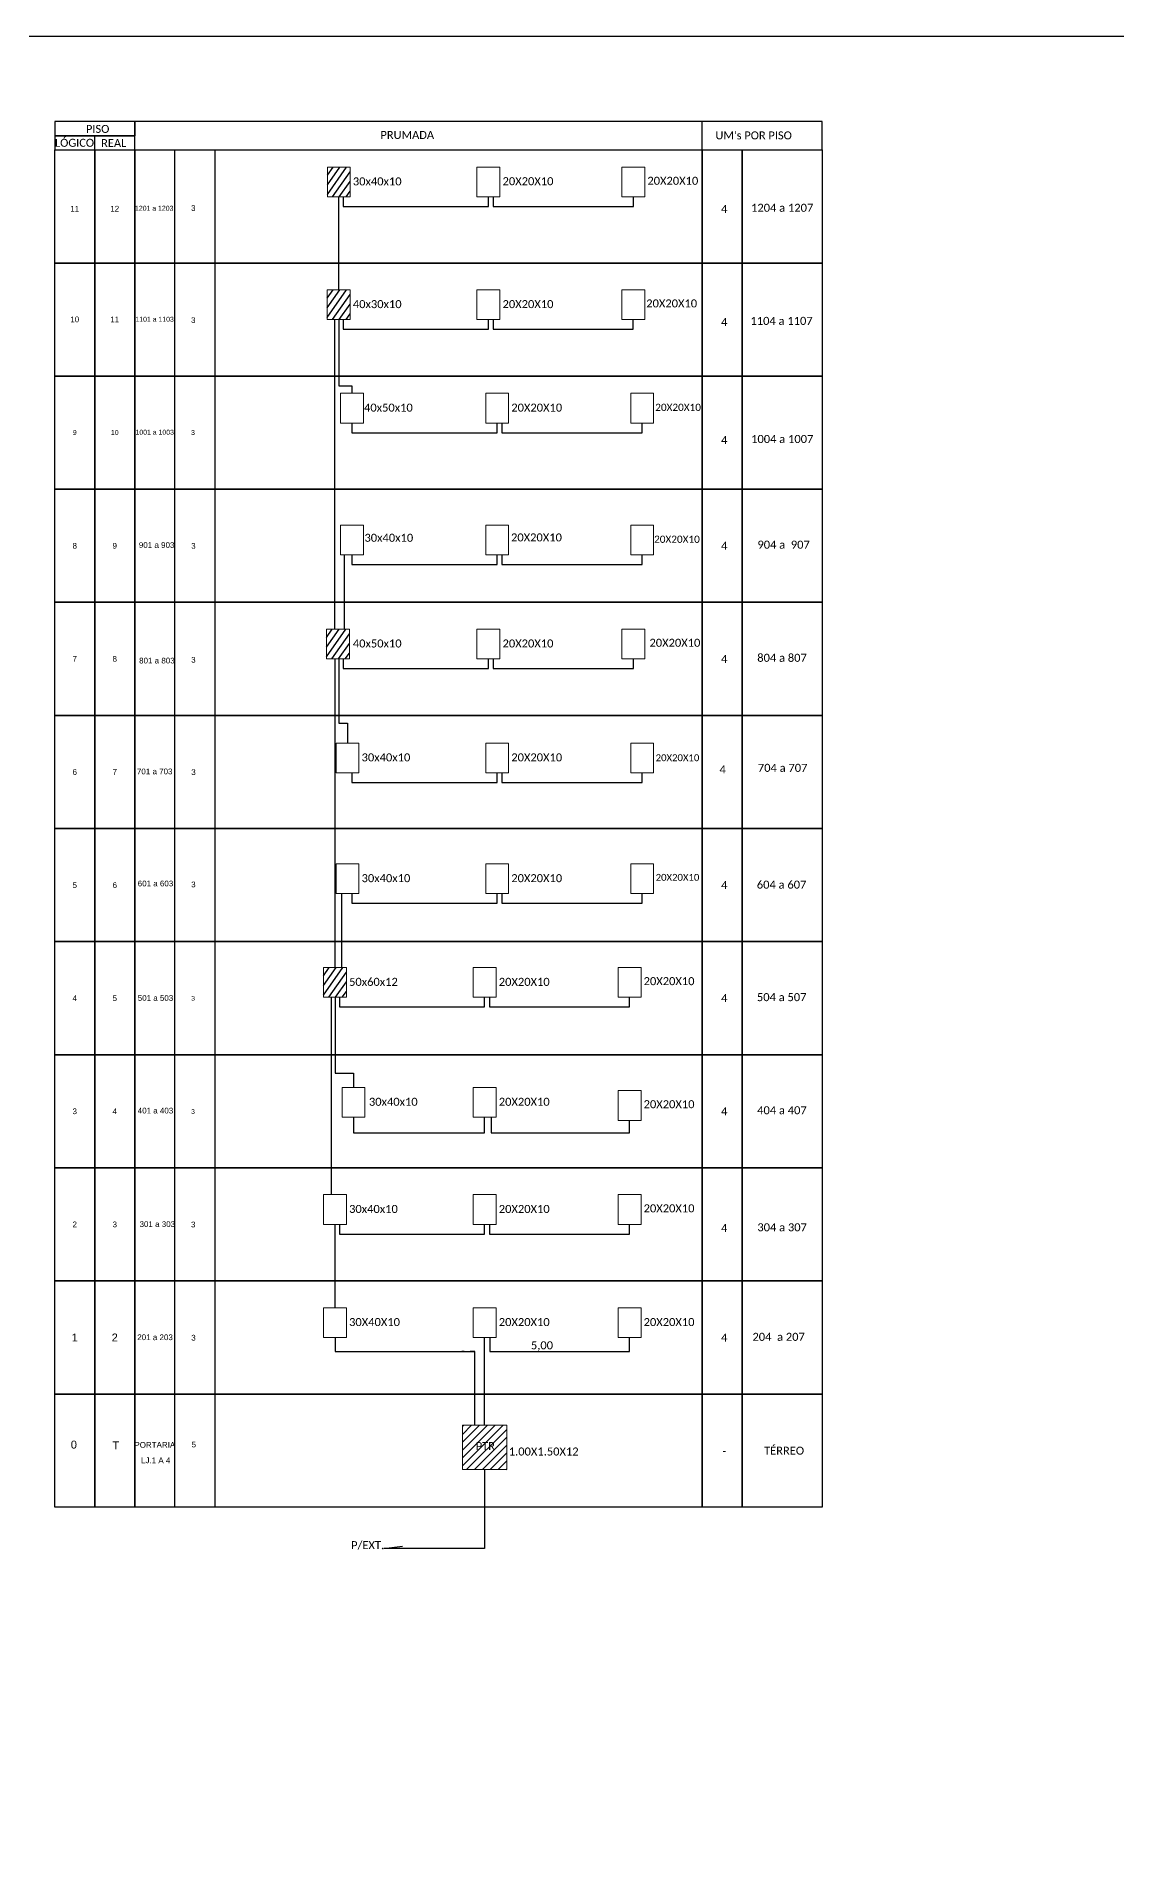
# Model space of a CAD drawing. Header units: metres. Extents: x -1.1 to 57.9, y 4.7 to 46.4.
# Drawn here: x 31.6 to 43.97, y 25.57 to 46.42 of the extents above; entities that cross this region are included whole.
import ezdxf
from ezdxf.enums import TextEntityAlignment as Align

# ---------------------------------------------------------------- set-up
doc = ezdxf.new("R2010")
doc.units = ezdxf.units.M
doc.layers.add('CDOE', color=1, linetype='Continuous')
doc.styles.add('ARIAL', font='arial.ttf')
doc.styles.add('WMF-Calibri0', font='CALIBRI.TTF')

msp = doc.modelspace()

# ---------------------------------------------------------------- hatches: boundary and pattern name
at = {"linetype": 'Continuous'}
h = msp.add_hatch(dxfattribs=at)
h.set_pattern_fill('ANSI31', color=1, scale=0.020077, style=0)
h.set_pattern_definition([(45, (-54.856296, -26.03638), (-0.0450746, 0.0450746), [])])
h.paths.add_polyline_path([(36.735, 30.518), (36.481, 30.518), (36.481, 30.01), (36.989, 30.01), (36.989, 30.518)])
h.paths.add_polyline_path([(36.643, 30.223), (36.848, 30.223), (36.848, 30.335), (36.643, 30.335)], flags=24)
at = {"layer": 'CDOE', "linetype": 'Continuous'}
h = msp.add_hatch(dxfattribs=at)
h.set_pattern_fill('ANSI31', color=1, scale=0.02, angle=10, style=0)
h.set_pattern_definition([(55, (-2.241055, 10.0034), (-0.052016155, 0.0364221), [])])
h.paths.add_polyline_path([(35.195, 44.922), (34.934, 44.922), (34.934, 44.581), (35.195, 44.581)])
h.paths.add_polyline_path([(35.192, 44.678), (35.815, 44.678), (35.815, 44.818), (35.192, 44.818)], flags=9)
h = msp.add_hatch(dxfattribs=at)
h.set_pattern_fill('ANSI31', color=1, scale=0.02, angle=10, style=0)
h.set_pattern_definition([(55, (-2.241303, 8.59857), (-0.052016155, 0.0364221), [])])
h.paths.add_polyline_path([(35.195, 43.517), (34.933, 43.517), (34.933, 43.176), (35.195, 43.176)])
h.paths.add_polyline_path([(35.192, 43.274), (35.814, 43.274), (35.814, 43.413), (35.192, 43.413)], flags=9)
h = msp.add_hatch(dxfattribs=at)
h.set_pattern_fill('ANSI31', color=1, scale=0.02, angle=10, style=0)
h.set_pattern_definition([(55, (-2.250206, 4.71392), (-0.052016155, 0.0364221), [])])
h.paths.add_polyline_path([(35.186, 39.632), (34.924, 39.632), (34.924, 39.291), (35.186, 39.291)])
h.paths.add_polyline_path([(35.183, 39.389), (35.805, 39.389), (35.805, 39.529), (35.183, 39.529)], flags=9)
h = msp.add_hatch(dxfattribs=at)
h.set_pattern_fill('ANSI31', color=1, scale=0.02, angle=10, style=0)
h.set_pattern_definition([(55, (-2.283894, 0.83998), (-0.052016155, 0.0364221), [])])
h.paths.add_polyline_path([(35.153, 35.758), (34.891, 35.758), (34.891, 35.417), (35.153, 35.417)])
h.paths.add_polyline_path([(35.15, 35.515), (35.772, 35.515), (35.772, 35.655), (35.15, 35.655)], flags=9)

# ---------------------------------------------------------------- linework, layer by layer
at = {"color": 7}
msp.add_lwpolyline([(-1.112, 4.719), (57.926, 4.719), (57.926, 46.417), (-1.112, 46.417)], close=True, dxfattribs=at)
at = {"color": 0}
for points in [[(31.813, 45.281), (32.729, 45.281), (32.729, 45.443), (31.813, 45.443)], [(31.813, 45.118), (32.729, 45.118), (32.729, 45.281), (31.813, 45.281)]]:
    msp.add_lwpolyline(points, close=True, dxfattribs=at)
for points in [[(32.271, 45.118), (32.271, 45.281)], [(32.729, 45.118), (40.599, 45.118), (40.599, 45.443), (32.729, 45.443), (32.729, 45.443), (32.729, 45.281)], [(39.225, 45.118), (39.225, 45.443)], [(33.186, 45.118), (33.186, 33.464)], [(33.644, 45.118), (33.644, 29.58)], [(33.186, 43.823), (33.186, 32.169)], [(33.186, 42.528), (33.186, 30.875)], [(33.186, 41.234), (33.186, 29.58)], [(36.499, 31.36), (36.474, 31.36)], [(36.583, 31.36), (36.569, 31.36)]]:
    msp.add_lwpolyline(points)
for points in [[(31.813, 45.118), (32.271, 45.118), (32.271, 43.823), (31.813, 43.823)], [(32.271, 45.118), (32.729, 45.118), (32.729, 43.823), (32.271, 43.823)], [(32.729, 45.118), (39.226, 45.118), (39.226, 43.823), (32.729, 43.823)], [(39.226, 45.118), (39.683, 45.118), (39.683, 43.823), (39.226, 43.823)], [(39.683, 45.118), (40.599, 45.118), (40.599, 43.823), (39.683, 43.823)], [(31.813, 43.823), (32.271, 43.823), (32.271, 42.528), (31.813, 42.528)], [(32.271, 43.823), (32.729, 43.823), (32.729, 42.528), (32.271, 42.528)], [(32.729, 43.823), (39.226, 43.823), (39.226, 42.528), (32.729, 42.528)], [(39.226, 43.823), (39.683, 43.823), (39.683, 42.528), (39.226, 42.528)], [(39.683, 43.823), (40.599, 43.823), (40.599, 42.528), (39.683, 42.528)], [(31.813, 42.528), (32.271, 42.528), (32.271, 41.234), (31.813, 41.234)], [(32.271, 42.528), (32.729, 42.528), (32.729, 41.234), (32.271, 41.234)], [(32.729, 42.528), (39.226, 42.528), (39.226, 41.234), (32.729, 41.234)], [(39.226, 42.528), (39.683, 42.528), (39.683, 41.234), (39.226, 41.234)], [(39.683, 42.528), (40.599, 42.528), (40.599, 41.234), (39.683, 41.234)], [(31.813, 41.234), (32.271, 41.234), (32.271, 39.939), (31.813, 39.939)], [(32.271, 41.234), (32.729, 41.234), (32.729, 39.939), (32.271, 39.939)], [(32.729, 41.234), (39.226, 41.234), (39.226, 39.939), (32.729, 39.939)], [(39.226, 41.234), (39.683, 41.234), (39.683, 39.939), (39.226, 39.939)], [(39.683, 41.234), (40.599, 41.234), (40.599, 39.939), (39.683, 39.939)], [(31.813, 39.939), (32.271, 39.939), (32.271, 38.644), (31.813, 38.644)], [(32.271, 39.939), (32.729, 39.939), (32.729, 38.644), (32.271, 38.644)], [(32.729, 39.939), (39.226, 39.939), (39.226, 38.644), (32.729, 38.644)], [(39.226, 39.939), (39.683, 39.939), (39.683, 38.644), (39.226, 38.644)], [(39.683, 39.939), (40.599, 39.939), (40.599, 38.644), (39.683, 38.644)], [(31.813, 38.644), (32.271, 38.644), (32.271, 37.349), (31.813, 37.349)], [(32.271, 38.644), (32.729, 38.644), (32.729, 37.349), (32.271, 37.349)], [(32.729, 38.644), (39.226, 38.644), (39.226, 37.349), (32.729, 37.349)], [(39.226, 38.644), (39.683, 38.644), (39.683, 37.349), (39.226, 37.349)], [(39.683, 38.644), (40.599, 38.644), (40.599, 37.349), (39.683, 37.349)], [(31.813, 37.349), (32.271, 37.349), (32.271, 36.054), (31.813, 36.054)], [(32.271, 37.349), (32.729, 37.349), (32.729, 36.054), (32.271, 36.054)], [(32.729, 37.349), (39.226, 37.349), (39.226, 36.054), (32.729, 36.054)], [(39.226, 37.349), (39.683, 37.349), (39.683, 36.054), (39.226, 36.054)], [(39.683, 37.349), (40.599, 37.349), (40.599, 36.054), (39.683, 36.054)], [(31.813, 36.054), (32.271, 36.054), (32.271, 34.759), (31.813, 34.759)], [(32.271, 36.054), (32.729, 36.054), (32.729, 34.759), (32.271, 34.759)], [(32.729, 36.054), (39.226, 36.054), (39.226, 34.759), (32.729, 34.759)], [(39.226, 36.054), (39.683, 36.054), (39.683, 34.759), (39.226, 34.759)], [(39.683, 36.054), (40.599, 36.054), (40.599, 34.759), (39.683, 34.759)], [(31.813, 34.759), (32.271, 34.759), (32.271, 33.464), (31.813, 33.464)], [(32.271, 34.759), (32.729, 34.759), (32.729, 33.464), (32.271, 33.464)], [(32.729, 34.759), (39.226, 34.759), (39.226, 33.464), (32.729, 33.464)], [(39.226, 34.759), (39.683, 34.759), (39.683, 33.464), (39.226, 33.464)], [(39.683, 34.759), (40.599, 34.759), (40.599, 33.464), (39.683, 33.464)], [(31.813, 33.464), (32.271, 33.464), (32.271, 32.169), (31.813, 32.169)], [(32.271, 33.464), (32.729, 33.464), (32.729, 32.169), (32.271, 32.169)], [(32.729, 33.464), (39.226, 33.464), (39.226, 32.169), (32.729, 32.169)], [(39.226, 33.464), (39.683, 33.464), (39.683, 32.169), (39.226, 32.169)], [(39.683, 33.464), (40.599, 33.464), (40.599, 32.169), (39.683, 32.169)], [(31.813, 32.169), (32.271, 32.169), (32.271, 30.875), (31.813, 30.875)], [(32.271, 32.169), (32.729, 32.169), (32.729, 30.875), (32.271, 30.875)], [(32.729, 32.169), (39.226, 32.169), (39.226, 30.875), (32.729, 30.875)], [(39.226, 32.169), (39.683, 32.169), (39.683, 30.875), (39.226, 30.875)], [(39.683, 32.169), (40.599, 32.169), (40.599, 30.875), (39.683, 30.875)], [(31.813, 30.875), (32.271, 30.875), (32.271, 29.58), (31.813, 29.58)], [(32.271, 30.875), (32.729, 30.875), (32.729, 29.58), (32.271, 29.58)], [(32.729, 30.875), (39.226, 30.875), (39.226, 29.58), (32.729, 29.58)], [(39.226, 30.875), (39.683, 30.875), (39.683, 29.58), (39.226, 29.58)], [(39.683, 30.875), (40.599, 30.875), (40.599, 29.58), (39.683, 29.58)]]:
    msp.add_lwpolyline(points, close=True)
at = {"color": 1, "lineweight": 0}
for points in [[(34.934, 44.922), (35.195, 44.922), (35.195, 44.581), (34.934, 44.581)], [(34.933, 43.517), (35.195, 43.517), (35.195, 43.176), (34.933, 43.176)], [(34.924, 39.632), (35.186, 39.632), (35.186, 39.291), (34.924, 39.291)], [(34.891, 35.758), (35.153, 35.758), (35.153, 35.417), (34.891, 35.417)], [(36.481, 30.518), (36.989, 30.518), (36.989, 30.01), (36.481, 30.01)]]:
    msp.add_lwpolyline(points, close=True, dxfattribs=at)
at = {"color": 0, "lineweight": 0}
for points in [[(36.647, 44.922), (36.909, 44.922), (36.909, 44.581), (36.647, 44.581)], [(38.307, 44.922), (38.569, 44.922), (38.569, 44.581), (38.307, 44.581)], [(36.647, 43.517), (36.909, 43.517), (36.909, 43.176), (36.647, 43.176)], [(38.306, 43.517), (38.568, 43.517), (38.568, 43.176), (38.306, 43.176)], [(35.085, 42.332), (35.346, 42.332), (35.346, 41.991), (35.085, 41.991)], [(36.747, 42.332), (37.009, 42.332), (37.009, 41.991), (36.747, 41.991)], [(38.407, 42.332), (38.669, 42.332), (38.669, 41.991), (38.407, 41.991)], [(35.085, 40.823), (35.346, 40.823), (35.346, 40.482), (35.085, 40.482)], [(36.747, 40.823), (37.009, 40.823), (37.009, 40.482), (36.747, 40.482)], [(38.407, 40.823), (38.669, 40.823), (38.669, 40.482), (38.407, 40.482)], [(36.647, 39.632), (36.909, 39.632), (36.909, 39.291), (36.647, 39.291)], [(38.307, 39.632), (38.569, 39.632), (38.569, 39.291), (38.307, 39.291)], [(35.034, 38.328), (35.295, 38.328), (35.295, 37.987), (35.034, 37.987)], [(36.747, 38.328), (37.009, 38.328), (37.009, 37.987), (36.747, 37.987)], [(38.407, 38.328), (38.669, 38.328), (38.669, 37.987), (38.407, 37.987)], [(35.034, 36.945), (35.295, 36.945), (35.295, 36.604), (35.034, 36.604)], [(36.747, 36.945), (37.009, 36.945), (37.009, 36.604), (36.747, 36.604)], [(38.407, 36.945), (38.669, 36.945), (38.669, 36.604), (38.407, 36.604)], [(36.604, 35.758), (36.866, 35.758), (36.866, 35.417), (36.604, 35.417)], [(38.264, 35.758), (38.526, 35.758), (38.526, 35.417), (38.264, 35.417)], [(35.103, 34.385), (35.365, 34.385), (35.365, 34.044), (35.103, 34.044)], [(36.604, 34.385), (36.866, 34.385), (36.866, 34.044), (36.604, 34.044)], [(38.264, 34.349), (38.526, 34.349), (38.526, 34.008), (38.264, 34.008)], [(34.891, 33.158), (35.153, 33.158), (35.153, 32.817), (34.891, 32.817)], [(36.604, 33.158), (36.866, 33.158), (36.866, 32.817), (36.604, 32.817)], [(38.264, 33.158), (38.526, 33.158), (38.526, 32.817), (38.264, 32.817)], [(34.891, 31.863), (35.153, 31.863), (35.153, 31.522), (34.891, 31.522)], [(36.604, 31.863), (36.866, 31.863), (36.866, 31.522), (36.604, 31.522)], [(38.264, 31.863), (38.526, 31.863), (38.526, 31.522), (38.264, 31.522)]]:
    msp.add_lwpolyline(points, close=True, dxfattribs=at)
at = {"color": 3}
for points in [[(35.064, 43.517), (35.064, 44.581)], [(35.115, 44.581), (35.115, 44.471), (36.778, 44.471), (36.778, 44.581)], [(36.833, 44.581), (36.833, 44.471), (38.438, 44.471), (38.438, 44.581)], [(35.021, 39.632), (35.021, 43.176)], [(35.064, 43.176), (35.064, 42.417), (35.216, 42.417), (35.216, 42.332)], [(35.115, 43.176), (35.115, 43.066), (36.778, 43.066), (36.778, 43.176)], [(36.833, 43.176), (36.833, 43.066), (38.437, 43.066), (38.437, 43.176)], [(35.216, 41.991), (35.216, 41.881), (36.878, 41.881), (36.878, 41.991)], [(36.933, 41.991), (36.933, 41.881), (38.538, 41.881), (38.538, 41.991)], [(35.131, 39.632), (35.131, 40.482)], [(35.216, 40.482), (35.216, 40.372), (36.878, 40.372), (36.878, 40.482)], [(36.933, 40.482), (36.933, 40.372), (38.538, 40.372), (38.538, 40.482)], [(35.022, 35.758), (35.022, 39.291)], [(35.064, 39.291), (35.064, 38.557), (35.164, 38.557), (35.164, 38.328)], [(35.115, 39.291), (35.115, 39.181), (36.778, 39.181), (36.778, 39.291)], [(36.833, 39.291), (36.833, 39.181), (38.438, 39.181), (38.438, 39.291)], [(35.216, 37.987), (35.216, 37.877), (36.878, 37.877), (36.878, 37.987)], [(36.933, 37.987), (36.933, 37.877), (38.538, 37.877), (38.538, 37.987)], [(35.101, 35.758), (35.101, 36.604)], [(35.216, 36.604), (35.216, 36.494), (36.878, 36.494), (36.878, 36.604)], [(36.933, 36.604), (36.933, 36.494), (38.538, 36.494), (38.538, 36.604)], [(34.98, 33.158), (34.98, 35.417)], [(35.022, 35.417), (35.022, 34.548)], [(35.073, 35.417), (35.073, 35.307), (36.735, 35.307), (36.735, 35.417)], [(36.79, 35.417), (36.79, 35.307), (38.395, 35.307), (38.395, 35.417)], [(35.022, 34.548), (35.234, 34.548), (35.234, 34.385)], [(35.234, 34.044), (35.234, 33.865), (36.735, 33.865), (36.735, 34.044)], [(36.808, 34.044), (36.808, 33.865), (38.395, 33.865), (38.395, 34.008)], [(35.022, 31.863), (35.022, 32.817)], [(35.073, 32.817), (35.073, 32.707), (36.735, 32.707), (36.735, 32.817)], [(36.79, 32.817), (36.79, 32.707), (38.395, 32.707), (38.395, 32.817)], [(35.022, 31.522), (35.022, 31.36), (36.621, 31.36)], [(36.735, 30.518), (36.735, 31.522)], [(36.795, 31.522), (36.795, 31.36), (38.395, 31.36), (38.395, 31.522)], [(36.621, 30.518), (36.621, 31.36), (36.583, 31.36)], [(36.735, 30.01), (36.735, 29.108), (35.581, 29.108)], [(35.581, 29.108), (35.794, 29.135)]]:
    msp.add_lwpolyline(points, dxfattribs=at)

# ---------------------------------------------------------------- texts
at = {"color": 0, "style": 'WMF-Calibri0'}
for s, height, p in [('  LÓGICO', 0.091, (31.751, 45.154)), ('     PISO', 0.091, (32.01, 45.313)), ('PRUMADA', 0.091, (35.542, 45.244)), ("UM's POR PISO", 0.09096, (39.377, 45.239)), ('    REAL', 0.091, (32.216, 45.151))]:
    msp.add_text(s, height=height, dxfattribs=at).set_placement(p)
for s, height, style, p in [('30x40x10', 0.0916, 'WMF-Calibri0', (35.226, 44.712)), ('20X20X10', 0.0916, 'WMF-Calibri0', (36.94, 44.714)), ('20X20X10', 0.0916, 'WMF-Calibri0', (38.598, 44.719)), ('1201 a 1203', 0.05658, 'ARIAL', (32.732, 44.422)), ('3', 0.0655, 'ARIAL', (33.374, 44.42)), ('1204 a 1207', 0.09163, 'WMF-Calibri0', (39.785, 44.41)), ('40x30x10', 0.0916, 'WMF-Calibri0', (35.226, 43.307)), ('20X20X10', 0.0916, 'WMF-Calibri0', (36.94, 43.307)), ('20X20X10', 0.0916, 'WMF-Calibri0', (38.585, 43.315)), ('1101 a 1103', 0.05658, 'ARIAL', (32.737, 43.151)), ('3', 0.0655, 'ARIAL', (33.374, 43.137)), ('1104 a 1107', 0.09163, 'WMF-Calibri0', (39.778, 43.115)), ('40x50x10', 0.0916, 'WMF-Calibri0', (35.354, 42.122)), ('20X20X10', 0.0916, 'WMF-Calibri0', (37.04, 42.122)), ('20X20X10', 0.0823, 'WMF-Calibri0', (38.688, 42.13)), ('1001 a 1003', 0.05658, 'ARIAL', (32.738, 41.858)), ('3', 0.0566, 'ARIAL', (33.374, 41.855)), ('1004 a 1007', 0.09163, 'WMF-Calibri0', (39.786, 41.763)), ('30x40x10', 0.0916, 'WMF-Calibri0', (35.359, 40.632)), ('20X20X10', 0.0916, 'WMF-Calibri0', (37.037, 40.636)), ('20X20X10', 0.0823, 'WMF-Calibri0', (38.675, 40.62)), ('901 a 903', 0.0655, 'ARIAL', (32.776, 40.562)), ('3', 0.0655, 'ARIAL', (33.375, 40.552)), ('904 a  907', 0.0916, 'WMF-Calibri0', (39.858, 40.553)), ('40x50x10', 0.0916, 'WMF-Calibri0', (35.226, 39.422)), ('20X20X10', 0.0916, 'WMF-Calibri0', (36.94, 39.422)), ('20X20X10', 0.0916, 'WMF-Calibri0', (38.622, 39.43)), ('801 a 803', 0.0655, 'ARIAL', (32.779, 39.239)), ('3', 0.0655, 'ARIAL', (33.375, 39.248)), ('804 a 807 ', 0.0916, 'WMF-Calibri0', (39.856, 39.258)), ('30x40x10', 0.0916, 'WMF-Calibri0', (35.326, 38.118)), ('20X20X10', 0.0916, 'WMF-Calibri0', (37.04, 38.118)), ('20X20X10', 0.0786, 'WMF-Calibri0', (38.693, 38.12)), ('701 a 703', 0.0655, 'ARIAL', (32.754, 37.97)), ('3', 0.0655, 'ARIAL', (33.376, 37.962)), ('704 a 707', 0.0916, 'WMF-Calibri0', (39.863, 37.998)), ('601 a 603', 0.0655, 'ARIAL', (32.763, 36.687)), ('3', 0.0655, 'ARIAL', (33.375, 36.676)), ('30x40x10', 0.0916, 'WMF-Calibri0', (35.326, 36.735)), ('20X20X10', 0.0916, 'WMF-Calibri0', (37.04, 36.735)), ('20X20X10', 0.0786, 'WMF-Calibri0', (38.693, 36.751)), ('604 a 607', 0.0916, 'WMF-Calibri0', (39.851, 36.661)), ('50x60x12', 0.0916, 'WMF-Calibri0', (35.183, 35.548)), ('20X20X10', 0.0916, 'WMF-Calibri0', (36.897, 35.548)), ('20X20X10', 0.0916, 'WMF-Calibri0', (38.555, 35.556)), ('504 a 507', 0.0916, 'WMF-Calibri0', (39.852, 35.373)), ('501 a 503', 0.0655, 'ARIAL', (32.763, 35.376)), ('3', 0.0546, 'ARIAL', (33.376, 35.378)), ('30x40x10', 0.0916, 'WMF-Calibri0', (35.41, 34.175)), ('20X20X10', 0.0916, 'WMF-Calibri0', (36.897, 34.175)), ('20X20X10', 0.0916, 'WMF-Calibri0', (38.555, 34.147)), ('401 a 403', 0.0655, 'ARIAL', (32.763, 34.087)), ('3', 0.0546, 'ARIAL', (33.375, 34.082)), ('404 a 407', 0.0916, 'WMF-Calibri0', (39.855, 34.078)), ('30x40x10', 0.0916, 'WMF-Calibri0', (35.183, 32.948)), ('20X20X10', 0.0916, 'WMF-Calibri0', (36.897, 32.948)), ('20X20X10', 0.0916, 'WMF-Calibri0', (38.555, 32.955)), ('301 a 303', 0.0655, 'ARIAL', (32.784, 32.787)), ('3', 0.0655, 'ARIAL', (33.373, 32.783)), ('304 a 307', 0.0916, 'WMF-Calibri0', (39.857, 32.738)), ('30X40X10', 0.0916, 'WMF-Calibri0', (35.183, 31.653)), ('20X20X10', 0.0916, 'WMF-Calibri0', (36.897, 31.653)), ('20X20X10', 0.0916, 'WMF-Calibri0', (38.555, 31.653)), ('201 a 203', 0.0655, 'ARIAL', (32.758, 31.492)), ('3', 0.0655, 'ARIAL', (33.376, 31.487)), ('204  a 207', 0.0916, 'WMF-Calibri0', (39.801, 31.484)), ('5,00', 0.0916, 'WMF-Calibri0', (37.265, 31.387)), ('PORTARIA', 0.0655, 'ARIAL', (32.725, 30.26)), ('5', 0.0655, 'ARIAL', (33.379, 30.264)), ('PTR', 0.0916, 'WMF-Calibri0', (36.633, 30.233)), ('1.00X1.50X12', 0.09163, 'WMF-Calibri0', (37.011, 30.171)), ('LJ.1 A 4', 0.0655, 'ARIAL', (32.801, 30.083)), ('P/EXT.', 0.0916, 'WMF-Calibri0', (35.206, 29.099))]:
    msp.add_text(s, height=height, dxfattribs=dict(style=style)).set_placement(p)
at = {"flags": 12}
for tag, text, height, style, p in [('11', 'XX', 0.0655, 'ARIAL', (32.042, 44.445)), ('12', '7', 0.0655, 'ARIAL', (32.5, 44.445)), ('4', 'XX', 0.0916, 'WMF-Calibri0', (39.478, 44.443)), ('10', '10', 0.0655, 'ARIAL', (32.042, 43.178)), ('11', '7', 0.0655, 'ARIAL', (32.5, 43.178)), ('4', 'XX', 0.0916, 'WMF-Calibri0', (39.478, 43.148)), ('9', 'XX', 0.0566, 'ARIAL', (32.042, 41.883)), ('10', '7', 0.0566, 'ARIAL', (32.5, 41.883)), ('4', 'XX', 0.0916, 'WMF-Calibri0', (39.478, 41.797)), ('8', 'XX', 0.0655, 'ARIAL', (32.042, 40.586)), ('9', '7', 0.0655, 'ARIAL', (32.5, 40.586)), ('4', 'XX', 0.0916, 'WMF-Calibri0', (39.478, 40.586)), ('7', 'XX', 0.0655, 'ARIAL', (32.042, 39.291)), ('8', '7', 0.0655, 'ARIAL', (32.5, 39.291)), ('4', 'XX', 0.0916, 'WMF-Calibri0', (39.478, 39.291)), ('6', 'XX', 0.0655, 'ARIAL', (32.042, 37.996)), ('7', 'XX', 0.0655, 'ARIAL', (32.5, 37.996)), ('4', 'XX', 0.0916, 'WMF-Calibri0', (39.46, 38.026)), ('5', 'XX', 0.0655, 'ARIAL', (32.042, 36.701)), ('6', 'XX', 0.0655, 'ARIAL', (32.5, 36.701)), ('4', 'XX', 0.0916, 'WMF-Calibri0', (39.478, 36.701)), ('4', 'XX', 0.0916, 'WMF-Calibri0', (39.478, 35.407)), ('4', 'XX', 0.0655, 'ARIAL', (32.042, 35.407)), ('5', 'XX', 0.0655, 'ARIAL', (32.5, 35.407)), ('3', 'XX', 0.0655, 'ARIAL', (32.042, 34.112)), ('4', 'XX', 0.0655, 'ARIAL', (32.5, 34.112)), ('4', 'XX', 0.0916, 'WMF-Calibri0', (39.478, 34.112)), ('2', 'XX', 0.0655, 'ARIAL', (32.042, 32.817)), ('3', 'XX', 0.0655, 'ARIAL', (32.5, 32.817)), ('4', 'XX', 0.091, 'ARIAL', (39.478, 32.776)), ('1', 'XX', 0.091, 'ARIAL', (32.042, 31.522)), ('2', 'XX', 0.091, 'ARIAL', (32.5, 31.522)), ('4', '0', 0.0916, 'WMF-Calibri0', (39.478, 31.522)), ('0', 'XX', 0.091, 'ARIAL', (32.032, 30.296)), ('T', 'XX', 0.091, 'ARIAL', (32.511, 30.286)), ('TÉRREO', 'XX', 0.0916, 'WMF-Calibri0', (40.163, 30.227)), ('-', 'XX', 0.091, 'ARIAL', (39.478, 30.227))]:
    msp.add_attdef(tag, text=text, height=height, dxfattribs=dict(at, style=style)).set_placement(p, align=Align.MIDDLE_CENTER)

doc.saveas('drawing.dxf')
